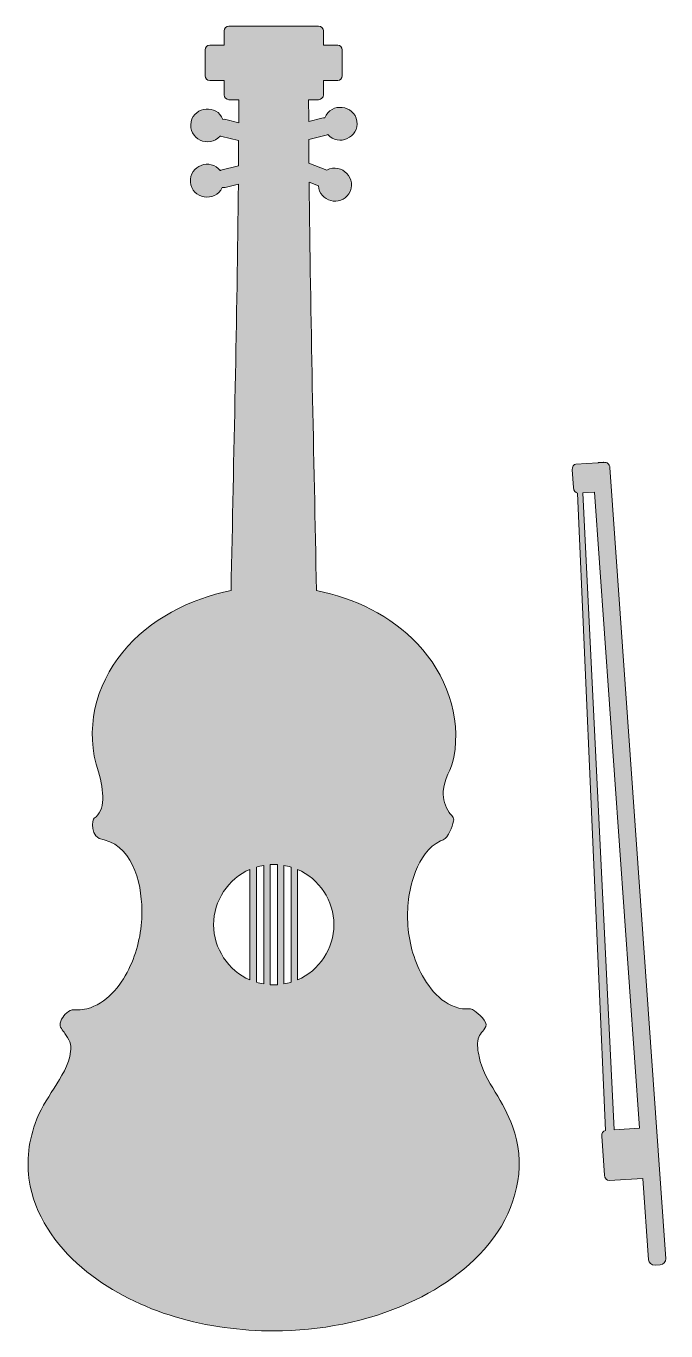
# Model space of a CAD drawing. Header units: inches. Extents: x 0 to 50, y 0 to 102.
import ezdxf

# ---------------------------------------------------------------- set-up
doc = ezdxf.new("R2010")
doc.units = ezdxf.units.IN
doc.header["$MEASUREMENT"] = 0
doc.layers.add('Layer 1', color=7, linetype='Continuous')

msp = doc.modelspace()

# ---------------------------------------------------------------- hatches: boundary and pattern name
at = {"layer": 'Layer 1', "true_color": 0x9e1f63}
h = msp.add_hatch(color=224, dxfattribs=at)
h.dxf.hatch_style = 2
edge = h.paths.add_edge_path()
edge.add_spline(control_points=[(36.39, 18.59), (35.85, 19.47), (35.34, 20.34), (35.13, 21.36), (35.04, 21.78), (34.94, 22.31), (35.06, 22.73), (35.17, 23.1), (35.46, 23.36), (35.64, 23.69), (35.86, 24.09), (35.04, 24.72), (34.77, 24.92), (34.68, 24.99), (34.57, 25.07), (34.46, 25.08), (32.74, 24.92), (31.49, 26.28), (30.72, 27.65), (30, 28.92), (29.64, 30.37), (29.57, 31.82), (29.51, 33.16), (29.68, 34.53), (30.18, 35.78), (30.55, 36.73), (31.17, 37.72), (32.13, 38.15), (32.2, 38.18), (32.27, 38.2), (32.33, 38.23), (32.77, 38.43), (33.03, 39.26), (33.14, 39.69), (33.22, 39.98), (32.95, 40.13), (32.8, 40.36), (32.47, 40.84), (32.3, 41.41), (32.33, 41.99), (32.38, 42.95), (32.99, 43.74), (33.16, 44.67), (33.76, 47.87), (32.54, 51.17), (30.34, 53.49), (28.25, 55.68), (25.41, 57.07), (22.46, 57.64), (22.26, 68.25), (21.99, 78.85), (21.89, 89.45), (21.89, 89.45), (22.61, 89.17), (22.61, 89.17), (22.68, 87.95), (24.33, 87.52), (24.99, 88.55), (25.7, 89.66), (24.42, 91.03), (23.27, 90.38), (23.27, 90.38), (21.87, 90.92), (21.87, 90.92), (21.87, 91.54), (21.87, 92.16), (21.86, 92.78), (21.86, 92.78), (23.22, 93.12), (23.22, 93.12), (23.27, 93.13), (23.31, 93.15), (23.34, 93.16), (24.17, 92.19), (25.8, 92.94), (25.61, 94.2), (25.41, 95.48), (23.58, 95.68), (23.12, 94.46), (23.04, 94.47), (22.97, 94.46), (22.89, 94.44), (22.89, 94.44), (21.86, 94.18), (21.86, 94.18), (21.86, 94.75), (21.85, 95.31), (21.85, 95.87), (21.85, 95.87), (22.63, 95.87), (22.63, 95.87), (22.83, 95.87), (23, 96.04), (23, 96.24), (23, 96.24), (23, 97.37), (23, 97.37), (23, 97.37), (24.12, 97.37), (24.12, 97.37), (24.32, 97.37), (24.47, 97.54), (24.47, 97.74), (24.47, 97.74), (24.47, 99.74), (24.47, 99.74), (24.47, 99.94), (24.32, 100.11), (24.12, 100.11), (24.12, 100.11), (23, 100.11), (23, 100.11), (23, 100.11), (23, 101.23), (23, 101.23), (23, 101.43), (22.83, 101.6), (22.63, 101.6), (22.63, 101.6), (15.64, 101.6), (15.64, 101.6), (15.43, 101.6), (15.27, 101.43), (15.27, 101.23), (15.27, 101.23), (15.27, 100.11), (15.27, 100.11), (15.27, 100.11), (14.15, 100.11), (14.15, 100.11), (13.95, 100.11), (13.79, 99.94), (13.79, 99.74), (13.79, 99.74), (13.79, 97.74), (13.79, 97.74), (13.79, 97.54), (13.95, 97.37), (14.15, 97.37), (14.15, 97.37), (15.27, 97.37), (15.27, 97.37), (15.27, 97.37), (15.27, 96.24), (15.27, 96.24), (15.27, 96.04), (15.43, 95.87), (15.64, 95.87), (15.64, 95.87), (16.41, 95.87), (16.41, 95.87), (16.41, 95.28), (16.41, 94.68), (16.41, 94.08), (16.41, 94.08), (15.4, 94.33), (15.4, 94.33), (15.32, 94.35), (15.24, 94.35), (15.17, 94.34), (14.71, 95.51), (12.96, 95.37), (12.7, 94.15), (12.41, 92.86), (14.1, 92.02), (14.96, 93.04), (14.99, 93.03), (15.03, 93.01), (15.08, 93), (15.08, 93), (16.4, 92.68), (16.4, 92.68), (16.4, 92.02), (16.4, 91.37), (16.39, 90.71), (16.39, 90.71), (15.02, 90.37), (15.02, 90.37), (15, 90.37), (14.98, 90.36), (14.97, 90.35), (14.2, 91.35), (12.55, 90.72), (12.64, 89.46), (12.75, 88.16), (14.57, 87.84), (15.12, 89.03), (15.19, 89.02), (15.27, 89.02), (15.35, 89.04), (15.35, 89.04), (16.38, 89.3), (16.38, 89.3), (16.28, 78.75), (16.01, 68.19), (15.81, 57.64), (12.59, 57.01), (9.48, 55.42), (7.37, 52.86), (5.23, 50.26), (4.38, 46.77), (5.48, 43.53), (5.93, 42.02), (6.04, 40.51), (5.14, 39.92), (5.03, 39.87), (4.73, 38.37), (5.93, 38.23), (8.33, 37.64), (8.92, 34.44), (8.86, 32.37), (8.82, 30.92), (8.49, 29.47), (7.84, 28.17), (7.16, 26.79), (6.12, 25.49), (4.57, 25.08), (4.35, 25.02), (4.11, 24.99), (3.88, 25), (3.66, 25.01), (3.48, 25.04), (3.27, 24.94), (2.9, 24.77), (2.61, 24.36), (2.5, 23.97), (2.42, 23.66), (2.7, 23.4), (2.87, 23.17), (3.14, 22.76), (3.44, 22.26), (3.31, 21.76), (3.19, 20.72), (2.57, 19.76), (2.02, 18.9), (1.46, 18.01), (0.9, 17.15), (0.55, 16.15), (-0.01, 14.59), (-0.16, 12.9), (0.17, 11.27), (0.72, 8.58), (2.47, 6.3), (4.58, 4.61), (8.63, 1.37), (14.02, 0.01), (19.13, 0), (22.74, 0.01), (26.37, 0.69), (29.66, 2.18), (32.36, 3.4), (34.91, 5.21), (36.57, 7.7), (38.19, 10.13), (38.77, 13.15), (37.74, 15.93), (37.39, 16.87), (36.9, 17.74), (36.39, 18.59)], knot_values=[0, 0, 0, 0, 1, 1, 1, 2, 2, 2, 3, 3, 3, 4, 4, 4, 5, 5, 5, 6, 6, 6, 7, 7, 7, 8, 8, 8, 9, 9, 9, 10, 10, 10, 11, 11, 11, 12, 12, 12, 13, 13, 13, 14, 14, 14, 15, 15, 15, 16, 16, 16, 17, 17, 17, 18, 18, 18, 19, 19, 19, 20, 20, 20, 21, 21, 21, 22, 22, 22, 23, 23, 23, 24, 24, 24, 25, 25, 25, 26, 26, 26, 27, 27, 27, 28, 28, 28, 29, 29, 29, 30, 30, 30, 31, 31, 31, 32, 32, 32, 33, 33, 33, 34, 34, 34, 35, 35, 35, 36, 36, 36, 37, 37, 37, 38, 38, 38, 39, 39, 39, 40, 40, 40, 41, 41, 41, 42, 42, 42, 43, 43, 43, 44, 44, 44, 45, 45, 45, 46, 46, 46, 47, 47, 47, 48, 48, 48, 49, 49, 49, 50, 50, 50, 51, 51, 51, 52, 52, 52, 53, 53, 53, 54, 54, 54, 55, 55, 55, 56, 56, 56, 57, 57, 57, 58, 58, 58, 59, 59, 59, 60, 60, 60, 61, 61, 61, 62, 62, 62, 63, 63, 63, 64, 64, 64, 65, 65, 65, 66, 66, 66, 67, 67, 67, 68, 68, 68, 69, 69, 69, 70, 70, 70, 71, 71, 71, 72, 72, 72, 73, 73, 73, 74, 74, 74, 75, 75, 75, 76, 76, 76, 77, 77, 77, 78, 78, 78, 79, 79, 79, 80, 80, 80, 81, 81, 81, 82, 82, 82, 83, 83, 83, 84, 84, 84, 85, 85, 85, 86, 86, 86, 86], degree=3, periodic=1)
edge = h.paths.add_edge_path()
edge.add_spline(control_points=[(17.28, 27.33), (15.58, 28.06), (14.45, 29.78), (14.45, 31.63), (14.45, 33.49), (15.58, 35.21), (17.28, 35.94), (17.28, 35.94), (17.28, 27.33), (17.28, 27.33)], knot_values=[0, 0, 0, 0, 1, 1, 1, 2, 2, 2, 3, 3, 3, 3], degree=3, periodic=1)
edge = h.paths.add_edge_path()
edge.add_spline(control_points=[(18.35, 27.02), (18.16, 27.05), (17.96, 27.1), (17.78, 27.15), (17.78, 27.15), (17.78, 36.12), (17.78, 36.12), (17.96, 36.17), (18.16, 36.22), (18.35, 36.25), (18.35, 36.25), (18.35, 27.02), (18.35, 27.02)], knot_values=[0, 0, 0, 0, 1, 1, 1, 2, 2, 2, 3, 3, 3, 4, 4, 4, 4], degree=3, periodic=1)
edge = h.paths.add_edge_path()
edge.add_spline(control_points=[(19.42, 26.96), (19.23, 26.95), (19.04, 26.95), (18.85, 26.96), (18.85, 26.96), (18.85, 36.31), (18.85, 36.31), (19.04, 36.32), (19.23, 36.32), (19.42, 36.31), (19.42, 36.31), (19.42, 26.96), (19.42, 26.96)], knot_values=[0, 0, 0, 0, 1, 1, 1, 2, 2, 2, 3, 3, 3, 4, 4, 4, 4], degree=3, periodic=1)
edge = h.paths.add_edge_path()
edge.add_spline(control_points=[(20.49, 27.15), (20.3, 27.1), (20.11, 27.05), (19.91, 27.02), (19.91, 27.02), (19.91, 36.25), (19.91, 36.25), (20.11, 36.22), (20.3, 36.17), (20.49, 36.12), (20.49, 36.12), (20.49, 27.15), (20.49, 27.15)], knot_values=[0, 0, 0, 0, 1, 1, 1, 2, 2, 2, 3, 3, 3, 4, 4, 4, 4], degree=3, periodic=1)
edge = h.paths.add_edge_path()
edge.add_spline(control_points=[(20.98, 27.33), (20.98, 27.33), (20.98, 35.94), (20.98, 35.94), (22.68, 35.21), (23.82, 33.49), (23.82, 31.63), (23.82, 29.78), (22.68, 28.06), (20.98, 27.33)], knot_values=[0, 0, 0, 0, 1, 1, 1, 2, 2, 2, 3, 3, 3, 3], degree=3, periodic=1)
h = msp.add_hatch(color=224, dxfattribs=at)
h.dxf.hatch_style = 2
edge = h.paths.add_edge_path()
edge.add_spline(control_points=[(45.32, 67.23), (45.31, 67.32), (45.27, 67.41), (45.21, 67.48), (45.14, 67.58), (45.05, 67.64), (44.95, 67.63), (44.95, 67.63), (44.89, 67.63), (44.89, 67.63), (44.87, 67.63), (44.84, 67.64), (44.82, 67.63), (44.82, 67.63), (44.43, 67.61), (44.43, 67.61), (44.41, 67.61), (44.39, 67.6), (44.37, 67.6), (44.37, 67.6), (42.67, 67.5), (42.67, 67.5), (42.49, 67.49), (42.37, 67.29), (42.38, 67.04), (42.38, 67.04), (42.48, 65.66), (42.48, 65.66), (42.49, 65.43), (42.64, 65.25), (42.8, 65.24), (42.8, 65.24), (44.96, 15.61), (44.96, 15.61), (44.78, 15.57), (44.66, 15.38), (44.68, 15.16), (44.68, 15.16), (44.89, 12.13), (44.89, 12.13), (44.9, 11.89), (45.08, 11.7), (45.27, 11.71), (45.27, 11.71), (47.89, 11.87), (47.89, 11.87), (47.89, 11.87), (48.33, 5.54), (48.33, 5.54), (48.35, 5.3), (48.57, 5.11), (48.83, 5.13), (48.83, 5.13), (49.22, 5.15), (49.22, 5.15), (49.48, 5.17), (49.68, 5.38), (49.66, 5.62), (49.66, 5.62), (45.32, 67.23), (45.32, 67.23)], knot_values=[0, 0, 0, 0, 1, 1, 1, 2, 2, 2, 3, 3, 3, 4, 4, 4, 5, 5, 5, 6, 6, 6, 7, 7, 7, 8, 8, 8, 9, 9, 9, 10, 10, 10, 11, 11, 11, 12, 12, 12, 13, 13, 13, 14, 14, 14, 15, 15, 15, 16, 16, 16, 17, 17, 17, 18, 18, 18, 19, 19, 19, 20, 20, 20, 20], degree=3, periodic=1)
h.paths.add_polyline_path([(45.65, 15.66), (43.21, 65.27), (44.12, 65.32), (47.61, 15.78)])

# ---------------------------------------------------------------- linework, layer by layer
at = {"layer": 'Layer 1', "lineweight": 0}
msp.add_lwpolyline([(45.65, 15.66), (43.21, 65.27), (44.12, 65.32), (47.61, 15.78), (45.65, 15.66)], dxfattribs=at)
for points, knots in [([(36.39, 18.59), (35.85, 19.47), (35.34, 20.34), (35.13, 21.36), (35.04, 21.78), (34.94, 22.31), (35.06, 22.73), (35.17, 23.1), (35.46, 23.36), (35.64, 23.69), (35.86, 24.09), (35.04, 24.72), (34.77, 24.92), (34.68, 24.99), (34.57, 25.07), (34.46, 25.08), (32.74, 24.92), (31.49, 26.28), (30.72, 27.65), (30, 28.92), (29.64, 30.37), (29.57, 31.82), (29.51, 33.16), (29.68, 34.53), (30.18, 35.78), (30.55, 36.73), (31.17, 37.72), (32.13, 38.15), (32.2, 38.18), (32.27, 38.2), (32.33, 38.23), (32.77, 38.43), (33.03, 39.26), (33.14, 39.69), (33.22, 39.98), (32.95, 40.13), (32.8, 40.36), (32.47, 40.84), (32.3, 41.41), (32.33, 41.99), (32.38, 42.95), (32.99, 43.74), (33.16, 44.67), (33.76, 47.87), (32.54, 51.17), (30.34, 53.49), (28.25, 55.68), (25.41, 57.07), (22.46, 57.64), (22.26, 68.25), (21.99, 78.85), (21.89, 89.45), (21.89, 89.45), (22.61, 89.17), (22.61, 89.17), (22.68, 87.95), (24.33, 87.52), (24.99, 88.55), (25.7, 89.66), (24.42, 91.03), (23.27, 90.38), (23.27, 90.38), (21.87, 90.92), (21.87, 90.92), (21.87, 91.54), (21.87, 92.16), (21.86, 92.78), (21.86, 92.78), (23.22, 93.12), (23.22, 93.12), (23.27, 93.13), (23.31, 93.15), (23.34, 93.16), (24.17, 92.19), (25.8, 92.94), (25.61, 94.2), (25.41, 95.48), (23.58, 95.68), (23.12, 94.46), (23.04, 94.47), (22.97, 94.46), (22.89, 94.44), (22.89, 94.44), (21.86, 94.18), (21.86, 94.18), (21.86, 94.75), (21.85, 95.31), (21.85, 95.87), (21.85, 95.87), (22.63, 95.87), (22.63, 95.87), (22.83, 95.87), (23, 96.04), (23, 96.24), (23, 96.24), (23, 97.37), (23, 97.37), (23, 97.37), (24.12, 97.37), (24.12, 97.37), (24.32, 97.37), (24.47, 97.54), (24.47, 97.74), (24.47, 97.74), (24.47, 99.74), (24.47, 99.74), (24.47, 99.94), (24.32, 100.11), (24.12, 100.11), (24.12, 100.11), (23, 100.11), (23, 100.11), (23, 100.11), (23, 101.23), (23, 101.23), (23, 101.43), (22.83, 101.6), (22.63, 101.6), (22.63, 101.6), (15.64, 101.6), (15.64, 101.6), (15.43, 101.6), (15.27, 101.43), (15.27, 101.23), (15.27, 101.23), (15.27, 100.11), (15.27, 100.11), (15.27, 100.11), (14.15, 100.11), (14.15, 100.11), (13.95, 100.11), (13.79, 99.94), (13.79, 99.74), (13.79, 99.74), (13.79, 97.74), (13.79, 97.74), (13.79, 97.54), (13.95, 97.37), (14.15, 97.37), (14.15, 97.37), (15.27, 97.37), (15.27, 97.37), (15.27, 97.37), (15.27, 96.24), (15.27, 96.24), (15.27, 96.04), (15.43, 95.87), (15.64, 95.87), (15.64, 95.87), (16.41, 95.87), (16.41, 95.87), (16.41, 95.28), (16.41, 94.68), (16.41, 94.08), (16.41, 94.08), (15.4, 94.33), (15.4, 94.33), (15.32, 94.35), (15.24, 94.35), (15.17, 94.34), (14.71, 95.51), (12.96, 95.37), (12.7, 94.15), (12.41, 92.86), (14.1, 92.02), (14.96, 93.04), (14.99, 93.03), (15.03, 93.01), (15.08, 93), (15.08, 93), (16.4, 92.68), (16.4, 92.68), (16.4, 92.02), (16.4, 91.37), (16.39, 90.71), (16.39, 90.71), (15.02, 90.37), (15.02, 90.37), (15, 90.37), (14.98, 90.36), (14.97, 90.35), (14.2, 91.35), (12.55, 90.72), (12.64, 89.46), (12.75, 88.16), (14.57, 87.84), (15.12, 89.03), (15.19, 89.02), (15.27, 89.02), (15.35, 89.04), (15.35, 89.04), (16.38, 89.3), (16.38, 89.3), (16.28, 78.75), (16.01, 68.19), (15.81, 57.64), (12.59, 57.01), (9.48, 55.42), (7.37, 52.86), (5.23, 50.26), (4.38, 46.77), (5.48, 43.53), (5.93, 42.02), (6.04, 40.51), (5.14, 39.92), (5.03, 39.87), (4.73, 38.37), (5.93, 38.23), (8.33, 37.64), (8.92, 34.44), (8.86, 32.37), (8.82, 30.92), (8.49, 29.47), (7.84, 28.17), (7.16, 26.79), (6.12, 25.49), (4.57, 25.08), (4.35, 25.02), (4.11, 24.99), (3.88, 25), (3.66, 25.01), (3.48, 25.04), (3.27, 24.94), (2.9, 24.77), (2.61, 24.36), (2.5, 23.97), (2.42, 23.66), (2.7, 23.4), (2.87, 23.17), (3.14, 22.76), (3.44, 22.26), (3.31, 21.76), (3.19, 20.72), (2.57, 19.76), (2.02, 18.9), (1.46, 18.01), (0.9, 17.15), (0.55, 16.15), (-0.01, 14.59), (-0.16, 12.9), (0.17, 11.27), (0.72, 8.58), (2.47, 6.3), (4.58, 4.61), (8.63, 1.37), (14.02, 0.01), (19.13, 0), (22.74, 0.01), (26.37, 0.69), (29.66, 2.18), (32.36, 3.4), (34.91, 5.21), (36.57, 7.7), (38.19, 10.13), (38.77, 13.15), (37.74, 15.93), (37.39, 16.87), (36.9, 17.74), (36.39, 18.59)], [0, 0, 0, 0, 1, 1, 1, 2, 2, 2, 3, 3, 3, 4, 4, 4, 5, 5, 5, 6, 6, 6, 7, 7, 7, 8, 8, 8, 9, 9, 9, 10, 10, 10, 11, 11, 11, 12, 12, 12, 13, 13, 13, 14, 14, 14, 15, 15, 15, 16, 16, 16, 17, 17, 17, 18, 18, 18, 19, 19, 19, 20, 20, 20, 21, 21, 21, 22, 22, 22, 23, 23, 23, 24, 24, 24, 25, 25, 25, 26, 26, 26, 27, 27, 27, 28, 28, 28, 29, 29, 29, 30, 30, 30, 31, 31, 31, 32, 32, 32, 33, 33, 33, 34, 34, 34, 35, 35, 35, 36, 36, 36, 37, 37, 37, 38, 38, 38, 39, 39, 39, 40, 40, 40, 41, 41, 41, 42, 42, 42, 43, 43, 43, 44, 44, 44, 45, 45, 45, 46, 46, 46, 47, 47, 47, 48, 48, 48, 49, 49, 49, 50, 50, 50, 51, 51, 51, 52, 52, 52, 53, 53, 53, 54, 54, 54, 55, 55, 55, 56, 56, 56, 57, 57, 57, 58, 58, 58, 59, 59, 59, 60, 60, 60, 61, 61, 61, 62, 62, 62, 63, 63, 63, 64, 64, 64, 65, 65, 65, 66, 66, 66, 67, 67, 67, 68, 68, 68, 69, 69, 69, 70, 70, 70, 71, 71, 71, 72, 72, 72, 73, 73, 73, 74, 74, 74, 75, 75, 75, 76, 76, 76, 77, 77, 77, 78, 78, 78, 79, 79, 79, 80, 80, 80, 81, 81, 81, 82, 82, 82, 83, 83, 83, 84, 84, 84, 85, 85, 85, 86, 86, 86, 86]), ([(45.32, 67.23), (45.31, 67.32), (45.27, 67.41), (45.21, 67.48), (45.14, 67.58), (45.05, 67.64), (44.95, 67.63), (44.95, 67.63), (44.89, 67.63), (44.89, 67.63), (44.87, 67.63), (44.84, 67.64), (44.82, 67.63), (44.82, 67.63), (44.43, 67.61), (44.43, 67.61), (44.41, 67.61), (44.39, 67.6), (44.37, 67.6), (44.37, 67.6), (42.67, 67.5), (42.67, 67.5), (42.49, 67.49), (42.37, 67.29), (42.38, 67.04), (42.38, 67.04), (42.48, 65.66), (42.48, 65.66), (42.49, 65.43), (42.64, 65.25), (42.8, 65.24), (42.8, 65.24), (44.96, 15.61), (44.96, 15.61), (44.78, 15.57), (44.66, 15.38), (44.68, 15.16), (44.68, 15.16), (44.89, 12.13), (44.89, 12.13), (44.9, 11.89), (45.08, 11.7), (45.27, 11.71), (45.27, 11.71), (47.89, 11.87), (47.89, 11.87), (47.89, 11.87), (48.33, 5.54), (48.33, 5.54), (48.35, 5.3), (48.57, 5.11), (48.83, 5.13), (48.83, 5.13), (49.22, 5.15), (49.22, 5.15), (49.48, 5.17), (49.68, 5.38), (49.66, 5.62), (49.66, 5.62), (45.32, 67.23), (45.32, 67.23)], [0, 0, 0, 0, 1, 1, 1, 2, 2, 2, 3, 3, 3, 4, 4, 4, 5, 5, 5, 6, 6, 6, 7, 7, 7, 8, 8, 8, 9, 9, 9, 10, 10, 10, 11, 11, 11, 12, 12, 12, 13, 13, 13, 14, 14, 14, 15, 15, 15, 16, 16, 16, 17, 17, 17, 18, 18, 18, 19, 19, 19, 20, 20, 20, 20]), ([(17.28, 27.33), (15.58, 28.06), (14.45, 29.78), (14.45, 31.63), (14.45, 33.49), (15.58, 35.21), (17.28, 35.94), (17.28, 35.94), (17.28, 27.33), (17.28, 27.33)], [0, 0, 0, 0, 1, 1, 1, 2, 2, 2, 3, 3, 3, 3]), ([(18.35, 27.02), (18.16, 27.05), (17.96, 27.1), (17.78, 27.15), (17.78, 27.15), (17.78, 36.12), (17.78, 36.12), (17.96, 36.17), (18.16, 36.22), (18.35, 36.25), (18.35, 36.25), (18.35, 27.02), (18.35, 27.02)], [0, 0, 0, 0, 1, 1, 1, 2, 2, 2, 3, 3, 3, 4, 4, 4, 4]), ([(19.42, 26.96), (19.23, 26.95), (19.04, 26.95), (18.85, 26.96), (18.85, 26.96), (18.85, 36.31), (18.85, 36.31), (19.04, 36.32), (19.23, 36.32), (19.42, 36.31), (19.42, 36.31), (19.42, 26.96), (19.42, 26.96)], [0, 0, 0, 0, 1, 1, 1, 2, 2, 2, 3, 3, 3, 4, 4, 4, 4]), ([(20.49, 27.15), (20.3, 27.1), (20.11, 27.05), (19.91, 27.02), (19.91, 27.02), (19.91, 36.25), (19.91, 36.25), (20.11, 36.22), (20.3, 36.17), (20.49, 36.12), (20.49, 36.12), (20.49, 27.15), (20.49, 27.15)], [0, 0, 0, 0, 1, 1, 1, 2, 2, 2, 3, 3, 3, 4, 4, 4, 4]), ([(20.98, 27.33), (20.98, 27.33), (20.98, 35.94), (20.98, 35.94), (22.68, 35.21), (23.82, 33.49), (23.82, 31.63), (23.82, 29.78), (22.68, 28.06), (20.98, 27.33)], [0, 0, 0, 0, 1, 1, 1, 2, 2, 2, 3, 3, 3, 3])]:
    msp.add_open_spline(points, degree=3, knots=knots, dxfattribs=at)

doc.saveas('drawing.dxf')
